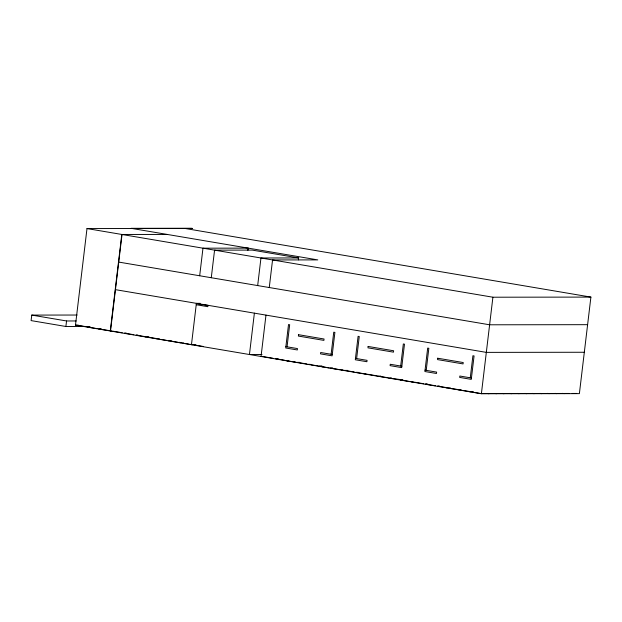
<?xml version="1.0" encoding="UTF-8"?>
<svg xmlns="http://www.w3.org/2000/svg" width="622" height="622" viewBox="0 0 622 622"><rect width="100%" height="100%" fill="white"/><g stroke="black" fill="none" stroke-linecap="round" stroke-linejoin="round"><path stroke-width="0.93" d="M77.105 315.035L31.761 315.09L31.1 320.602L65.893 326.488L86.093 326.464M65.893 326.488L66.546 320.968L76.172 320.96M184.998 228.461L590.9 297.098L579.385 393.633L481.389 393.749L75.487 325.104L86.994 228.569L192.532 228.453L191.374 228.251L131.071 228.321L317.788 259.895L272.553 259.949L269.264 287.535M110.514 331.028L122.021 234.494M199.678 275.764L202.974 248.186L248.201 248.131L247.976 250.036M207.989 305.309L207.826 306.685L196.225 304.726L203.767 304.718L208.23 305.472M211.278 277.723L214.567 250.145L252.26 250.098L298.646 257.943L298.42 259.848M247.82 250.036L248.046 248.131M254.382 313.154L249.445 354.524L262.01 354.509M257.671 285.568L260.96 257.99L298.646 257.943M265.975 315.113L261.046 356.484L262.927 356.484M287.045 346.812L289.673 324.746L288.515 324.552L285.716 347.993L297.316 349.961L297.479 348.577L285.879 346.617M331.114 354.268L333.742 332.202L334.9 332.397L332.109 355.838L320.509 353.879L320.672 352.503L332.272 354.462M356.624 358.583L359.259 336.518L358.093 336.315L355.302 359.765L366.894 361.724L367.066 360.348L355.465 358.381M400.692 366.031L403.328 343.966L404.487 344.16L401.688 367.61L390.095 365.643L390.258 364.267L401.851 366.226M426.21 370.347L428.838 348.281L427.679 348.087L424.888 371.528L436.481 373.488L436.644 372.111L425.051 370.152M470.279 377.795L472.907 355.737L474.073 355.932L471.274 379.373L459.674 377.414L459.845 376.03L471.437 377.997M481.389 393.749L492.904 297.215L590.9 297.098M167.1 234.44L121.788 234.455L110.281 330.99L111.999 330.99M200.23 303.342L196.389 303.349L191.459 344.72L193.341 344.712M75.487 325.104L78.31 325.104M587.611 324.676L489.615 324.793L118.732 262.08M86.271 326.674L79.429 325.648M87.43 326.869L90.143 326.869M87.08 327.071L89.91 327.063M99.03 328.828L100.842 328.828M98.68 329.03L101.51 329.022M102.506 329.419L101.751 329.419L110.623 330.795M126.352 333.143L124.54 333.143L133.823 334.714M137.952 335.102L136.14 335.11L145.416 336.673M145.074 336.875L148.837 336.867M155.858 338.438L147.741 337.07M156.666 338.834L159.496 338.834M168.616 340.599L170.42 340.599M168.267 340.794L171.089 340.794M172.092 341.183L171.338 341.19L178.296 342.364M182.021 342.559L179.05 342.364M179.859 342.753L181.748 342.753M183.692 343.15L182.938 343.15L189.026 344.176M189.897 344.324L191.809 344.518M195.938 344.907L194.126 344.915L203.402 346.485M584.322 352.262L486.326 352.379L115.443 289.658M278.018 358.637L275.305 358.637L284.588 360.208M288.717 360.597L286.151 360.604L295.427 362.175M287.31 360.799L288.064 360.799L286.905 360.604M294.268 361.973L295.022 361.973M295.831 362.369L299.602 362.362M306.623 363.932L298.506 362.564M307.431 364.329L310.261 364.329M318.215 365.899L311.373 364.865M319.374 366.094L322.087 366.086M319.032 366.288L321.854 366.288M321.698 366.482L320.944 366.482L329.061 367.859M322.103 366.685L322.857 366.685M330.22 368.053L332.786 368.053M330.624 368.255L332.513 368.247M334.457 368.644L333.703 368.644L339.791 369.67M340.662 369.818L342.574 370.012M342.224 370.214L344.106 370.214M347.605 370.401L344.891 370.409L354.167 371.979M358.295 372.368L355.737 372.368L365.767 373.939M356.896 372.562L357.65 372.562L356.492 372.368M363.854 373.744L364.609 373.744M365.417 374.133L367.307 374.133M376.201 375.704L368.084 374.327M377.018 376.1L380.788 376.092M387.801 377.663L380.959 376.637M388.61 378.059L391.44 378.052M391.277 378.254L390.523 378.254L402.364 379.817M400.21 380.019L403.04 380.019M404.036 380.407L403.281 380.407L409.369 381.442M411.811 381.978L413.692 381.978M427.882 384.132L425.316 384.139L435.353 385.702L433.433 385.508M426.474 384.334L427.228 384.334L426.07 384.132M439.482 386.091L437.67 386.099L446.946 387.661M446.596 387.864L450.367 387.856M457.388 389.434L450.546 388.4M458.196 389.823L461.026 389.823M460.863 390.017L460.109 390.017L461.267 390.219M468.98 391.393L462.138 390.359M469.385 391.588L472.852 391.588M469.797 391.782L472.619 391.782M473.622 392.179L472.868 392.179L479.826 393.353M481.739 393.547L486.264 393.547M489.281 393.539L493.798 393.532M496.815 393.532L501.34 393.524M504.356 393.524L508.874 393.516M511.89 393.516L516.416 393.508M519.432 393.508L523.957 393.501M526.966 393.493L531.491 393.493M534.508 393.485L539.033 393.485M542.042 393.477L546.567 393.469M549.584 393.469L554.109 393.462M557.125 393.462L561.643 393.454M564.659 393.454L569.184 393.446M572.201 393.446L576.718 393.438M86.994 228.569L492.904 297.215M562.529 393.345L564.309 393.648M554.987 393.361L556.776 393.656M547.453 393.368L549.234 393.664M539.912 393.376L541.7 393.679M532.378 393.384L534.158 393.687M524.836 393.392L526.624 393.695M517.302 393.399L519.082 393.703M509.76 393.407L511.541 393.71M502.218 393.415L504.007 393.718M31.761 315.09L66.546 320.968M494.684 393.431L496.465 393.726M487.143 393.438L488.931 393.742M112.947 331.184L122.223 332.754M263.712 356.678L272.988 358.249M410.994 381.589L412.153 381.784M414.477 382.172L423.753 383.743M90.159 327.46L97.118 328.634M160.608 339.371L166.696 340.405M298.544 334.69L298.381 336.067L323.891 340.382L324.054 339.006L298.544 334.69M368.131 346.454L367.96 347.838L393.477 352.153L393.64 350.769L368.131 346.454M437.709 358.225L437.546 359.602L463.063 363.917L463.227 362.54L437.709 358.225"/></g></svg>
